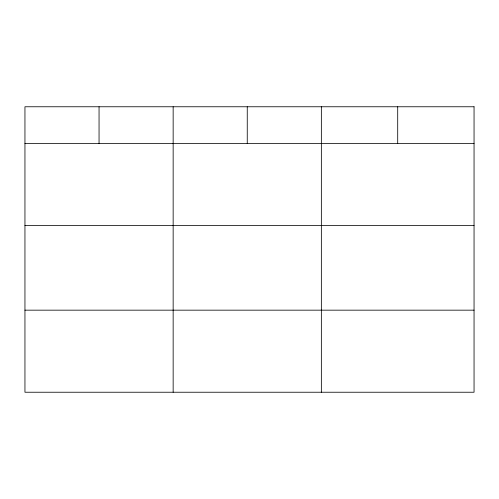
<?xml version="1.0" encoding="UTF-8"?>
<svg xmlns="http://www.w3.org/2000/svg" width="499" height="499" viewBox="0 0 499 499"><rect width="100%" height="100%" fill="white"/><g stroke="black" fill="none" stroke-linecap="round" stroke-linejoin="round"><path stroke-width="0.75" d="M24.95 143.544L474.05 143.544M24.95 225.61L474.05 225.61M24.95 310.166L474.05 310.166M397.703 106.767L397.703 143.544M321.356 106.767L321.356 392.233M247.255 106.767L247.255 143.544M173.153 106.767L173.153 392.233M99.052 106.767L99.052 143.544M474.05 106.767L24.95 106.767L24.95 392.233L474.05 392.233L474.05 106.767"/></g></svg>
